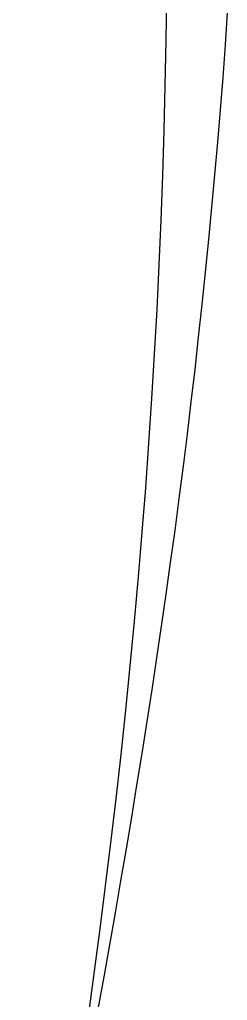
# Model space of a CAD drawing. Extents: x 403 to 503, y 484 to 637.
# Drawn here: x 413.225 to 414.202, y 526.83 to 531.453 of the extents above; entities that cross this region are included whole.
import ezdxf

# ---------------------------------------------------------------- set-up
doc = ezdxf.new("R2010")
doc.units = 0
doc.header["$MEASUREMENT"] = 0
doc.layers.add('1', color=4, linetype='Continuous')
doc.layers.add('SPA', color=2, linetype='Continuous')

# ---------------------------------------------------------------- blocks, each defined once
blk = doc.blocks.new('2010GRANDEE')
at = {"layer": 'SPA', "color": 3, "linetype": 'Continuous'}
blk.add_lwpolyline([(10.5742, 26.1362), (10.6014, 26.2879), (10.6282, 26.4393), (10.6546, 26.5902), (10.6806, 26.7409), (10.7061, 26.8914), (10.7313, 27.0416), (10.7559, 27.1917), (10.7801, 27.3416), (10.8038, 27.4916), (10.827, 27.6415), (10.8497, 27.7915), (10.8719, 27.9415), (10.8936, 28.0918), (10.9147, 28.2422), (10.9353, 28.3929), (10.9553, 28.5438), (10.9747, 28.6952), (10.9935, 28.8469), (11.0117, 28.9991), (11.0293, 29.1517), (11.0463, 29.3045), (11.0627, 29.4574), (11.0786, 29.6103), (11.094, 29.7634), (11.1089, 29.9165), (11.1232, 30.0695), (11.1369, 30.2225), (11.1497, 30.3754), (11.1615, 30.5284), (11.1721, 30.6814), (11.1815, 30.8345)], dxfattribs=at)
at = {"layer": 'SPA', "color": 2, "linetype": 'Continuous'}
for points in [[(10.8947, 30.9111), (10.892, 30.6999), (10.888, 30.4887), (10.8828, 30.2777), (10.8763, 30.0668), (10.8685, 29.856), (10.8594, 29.6453), (10.8491, 29.4347), (10.8376, 29.2242), (10.8248, 29.0139), (10.8108, 28.8037), (10.7956, 28.5937), (10.7793, 28.3838), (10.7617, 28.1741), (10.743, 27.9645), (10.7231, 27.7551), (10.702, 27.546), (10.6799, 27.3369), (10.6565, 27.1281), (10.6321, 26.9194), (10.5798, 26.5027)], [(10.5798, 26.5027), (10.5643, 26.3851), (10.5484, 26.2676), (10.5321, 26.1502), (10.5155, 26.0328), (10.4985, 25.9155), (10.4812, 25.7983), (10.4636, 25.6811), (10.4456, 25.5639), (10.4273, 25.4469), (10.4087, 25.3298), (10.3897, 25.2129), (10.3703, 25.096), (10.3507, 24.9791), (10.3307, 24.8623), (10.3104, 24.7456), (10.2897, 24.6289), (10.2687, 24.5123), (10.2474, 24.3957), (10.2038, 24.1628)]]:
    blk.add_lwpolyline(points, dxfattribs=at)

msp = doc.modelspace()

# ---------------------------------------------------------------- block references
at = {"layer": '1'}
msp.add_blockref('2010GRANDEE', (403.0209, 500.6528), dxfattribs=at)

doc.saveas('drawing.dxf')
